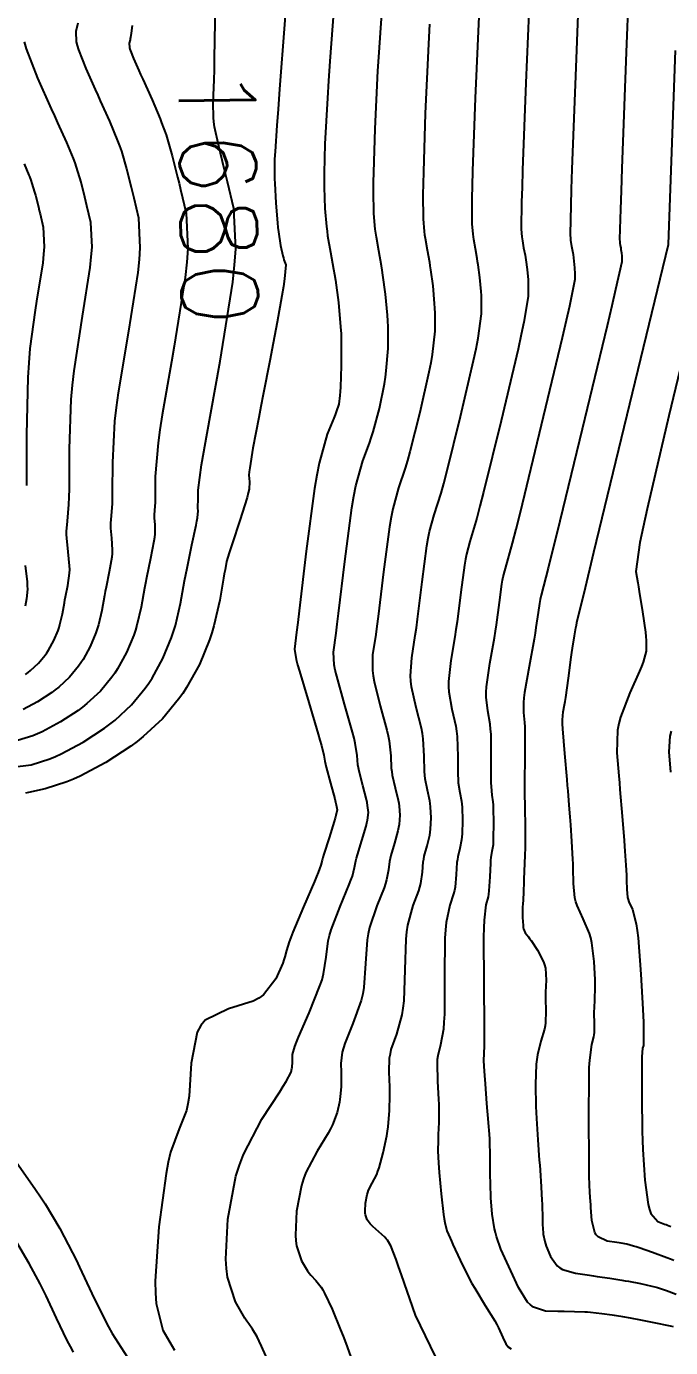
# Model space of a CAD drawing. Header units: metres. Extents: x 837117 to 838477, y 1189012 to 1191015.
# Drawn here: x 837628.1 to 837660.1, y 1189825.2 to 1189890.8 of the extents above; entities that cross this region are included whole.
import ezdxf

# ---------------------------------------------------------------- set-up
doc = ezdxf.new("R2010")
doc.units = ezdxf.units.M
doc.header["$LTSCALE"] = 0.3
doc.layers.add('COTAS 10', color=1, linetype='Continuous')
doc.layers.add('COTAS INT', color=252, linetype='Continuous')
doc.styles.get("Standard").update_dxf_attribs({"font": 'simplex.shx'})

msp = doc.modelspace()

# ---------------------------------------------------------------- linework, layer by layer
at = {"layer": 'COTAS 10'}
for points, elevation in [([(837627.395, 1189854.038), (837628.34, 1189854.16), (837629.263, 1189854.452), (837629.538, 1189854.566), (837629.821, 1189854.694), (837630.913, 1189855.276), (837631.979, 1189855.972), (837632.246, 1189856.171), (837632.501, 1189856.374), (837633.318, 1189857.131), (837634.007, 1189857.956), (837634.181, 1189858.203), (837634.347, 1189858.456), (837634.884, 1189859.436), (837635.315, 1189860.481), (837635.413, 1189860.775), (837635.503, 1189861.072), (837635.751, 1189862.164), (837635.954, 1189863.284), (837636.015, 1189863.599), (837636.079, 1189863.916), (837636.325, 1189865.076), (837636.53, 1189866.049), (837636.567, 1189866.248), (837636.595, 1189866.415), (837636.628, 1189866.763), (837636.613, 1189866.9), (837636.611, 1189866.966), (837636.621, 1189867.068), (837636.634, 1189867.233), (837636.637, 1189867.306), (837636.638, 1189867.389), (837636.639, 1189867.787), (837636.804, 1189869.057), (837636.909, 1189869.691), (837637.041, 1189870.447), (837637.73, 1189874.195), (837638.355, 1189878.124), (837638.447, 1189878.993), (837638.502, 1189879.768), (837638.407, 1189881.779), (837638.092, 1189883.102), (837638.01, 1189883.444), (837637.929, 1189883.775), (837637.655, 1189884.882), (837637.454, 1189885.843), (837637.42, 1189886.082), (837637.395, 1189886.309), (837637.383, 1189887.033), (837637.429, 1189888.179), (837637.442, 1189888.672), (837637.454, 1189889.243), (837637.496, 1189891.939)], 1680), ([(837648.432, 1189824.769), (837647.443, 1189826.824), (837646.736, 1189828.83), (837646.591, 1189829.236), (837646.468, 1189829.576), (837646.207, 1189830.267), (837646.045, 1189830.536), (837645.984, 1189830.611), (837645.916, 1189830.686), (837645.613, 1189830.959), (837645.311, 1189831.219), (837645.244, 1189831.285), (837645.184, 1189831.349), (837645.027, 1189831.561), (837644.948, 1189831.806), (837644.937, 1189831.892), (837644.931, 1189831.985), (837644.948, 1189832.383), (837645.03, 1189832.807), (837645.064, 1189832.917), (837645.104, 1189833.022), (837645.289, 1189833.375), (837645.506, 1189833.807), (837645.565, 1189833.963), (837645.624, 1189834.134), (837645.834, 1189834.883), (837646.009, 1189835.722), (837646.045, 1189835.95), (837646.077, 1189836.176), (837646.148, 1189836.978), (837646.168, 1189837.75), (837646.167, 1189837.958), (837646.163, 1189838.163), (837646.126, 1189838.883), (837646.151, 1189839.601), (837646.186, 1189839.805), (837646.233, 1189840.011), (837646.504, 1189840.775), (837646.78, 1189841.738), (837646.83, 1189842.07), (837646.87, 1189842.43), (837646.918, 1189843.964), (837646.965, 1189845.5), (837647.003, 1189845.861), (837647.052, 1189846.194), (837647.322, 1189847.165), (837647.599, 1189847.899), (837647.654, 1189848.083), (837647.698, 1189848.258), (837647.777, 1189848.821), (837647.822, 1189849.33), (837647.844, 1189849.472), (837647.872, 1189849.614), (837648.008, 1189850.127), (837648.14, 1189850.653), (837648.165, 1189850.802), (837648.185, 1189850.954), (837648.215, 1189851.515), (837648.186, 1189852.075), (837648.168, 1189852.225), (837648.146, 1189852.373), (837648.032, 1189852.889), (837647.922, 1189853.454), (837647.902, 1189853.632), (837647.887, 1189853.82), (837647.87, 1189854.578), (837647.817, 1189855.448), (837647.778, 1189855.706), (837647.729, 1189855.973), (837647.466, 1189856.999), (837647.231, 1189858.032), (837647.2, 1189858.303), (837647.184, 1189858.568), (837647.249, 1189859.469), (837647.426, 1189860.57), (837647.481, 1189860.96), (837647.538, 1189861.387), (837647.764, 1189863.237), (837648.003, 1189865.022), (837648.068, 1189865.407), (837648.133, 1189865.746), (837648.364, 1189866.578), (837648.703, 1189867.644), (837648.837, 1189868.13), (837648.987, 1189868.7), (837649.673, 1189871.446), (837650.318, 1189874.23), (837650.443, 1189874.823), (837650.544, 1189875.339), (837650.717, 1189876.56), (837650.717, 1189877.272), (837650.71, 1189877.466), (837650.699, 1189877.66), (837650.635, 1189878.35), (837650.549, 1189878.986), (837650.525, 1189879.145), (837650.501, 1189879.297), (837650.411, 1189879.785), (837650.331, 1189880.243), (837650.313, 1189880.375), (837650.296, 1189880.511), (837650.251, 1189881.021), (837650.256, 1189882.299), (837650.271, 1189882.919), (837650.292, 1189883.654), (837650.42, 1189887.267), (837650.597, 1189891.326)], 1690), ([(837661.14, 1189876.083), (837660.03, 1189871.482), (837658.945, 1189866.866), (837658.745, 1189865.95), (837658.589, 1189865.191), (837658.385, 1189863.757), (837658.486, 1189863.2), (837658.521, 1189862.994), (837658.559, 1189862.766), (837658.724, 1189861.754), (837658.864, 1189860.749), (837658.887, 1189860.525), (837658.903, 1189860.324), (837658.902, 1189859.796), (837658.747, 1189859.252), (837658.666, 1189859.042), (837658.569, 1189858.806), (837658.08, 1189857.737), (837657.619, 1189856.527), (837657.539, 1189856.202), (837657.48, 1189855.881), (837657.442, 1189854.757), (837657.542, 1189853.605), (837657.57, 1189853.267), (837657.599, 1189852.92), (837657.706, 1189851.597), (837657.8, 1189850.387), (837657.821, 1189850.112), (837657.84, 1189849.862), (837657.89, 1189849.173), (837657.919, 1189848.673), (837657.924, 1189848.542), (837657.929, 1189848.413), (837657.936, 1189847.976), (837657.978, 1189847.568), (837658.005, 1189847.457), (837658.038, 1189847.349), (837658.213, 1189846.966), (837658.41, 1189846.248), (837658.458, 1189845.927), (837658.503, 1189845.553), (837658.64, 1189843.763), (837658.732, 1189842.017), (837658.749, 1189841.67), (837658.761, 1189841.383), (837658.775, 1189840.843), (837658.767, 1189840.689), (837658.766, 1189840.645), (837658.766, 1189840.602), (837658.77, 1189840.443), (837658.769, 1189840.291), (837658.764, 1189840.251), (837658.759, 1189840.214), (837658.724, 1189840.087), (837658.69, 1189839.645), (837658.684, 1189839.408), (837658.68, 1189839.121), (837658.678, 1189837.669), (837658.706, 1189835.953), (837658.721, 1189835.499), (837658.739, 1189835.054), (837658.828, 1189833.525), (837658.993, 1189832.315), (837659.059, 1189832.072), (837659.134, 1189831.869), (837659.475, 1189831.467), (837659.817, 1189831.343), (837659.891, 1189831.315), (837659.956, 1189831.29), (837660.119, 1189831.223)], 1700), ([(837630.445, 1189824.984), (837630.282, 1189825.269), (837630.124, 1189825.561), (837629.589, 1189826.664), (837629.073, 1189827.777), (837628.927, 1189828.075), (837628.78, 1189828.369), (837628.238, 1189829.391), (837627.623, 1189830.424)], 1680)]:
    msp.add_lwpolyline(points, dxfattribs=dict(at, elevation=elevation))
at = {"layer": 'COTAS INT'}
for points, elevation in [([(837641.425, 1189897.367), (837640.677, 1189887.704), (837640.603, 1189886.726), (837640.543, 1189885.903), (837640.458, 1189884.608), (837640.433, 1189884.229), (837640.426, 1189883.494), (837640.431, 1189883.262), (837640.438, 1189883.019), (837640.488, 1189882.069), (837640.489, 1189882.043), (837640.569, 1189881.079), (837640.595, 1189880.845), (837640.622, 1189880.624), (837640.733, 1189879.944), (837640.845, 1189879.439), (837640.873, 1189879.328), (837640.899, 1189879.231), (837640.983, 1189878.985), (837640.933, 1189878.29), (837640.876, 1189877.909), (837640.799, 1189877.446), (837640.558, 1189876.142), (837640.363, 1189875.094), (837640.195, 1189874.224), (837639.869, 1189872.539), (837639.755, 1189871.949), (837639.651, 1189871.409), (837639.359, 1189869.884), (837639.194, 1189868.901), (837639.171, 1189868.704), (837639.157, 1189868.539), (837639.186, 1189868.214), (837639.168, 1189867.85), (837639.124, 1189867.661), (837639.064, 1189867.433), (837638.704, 1189866.289), (837638.318, 1189865.127), (837638.24, 1189864.888), (837638.175, 1189864.685), (837638.047, 1189864.249), (837637.968, 1189863.833), (837637.934, 1189863.642), (837637.894, 1189863.418), (837637.706, 1189862.336), (837637.416, 1189861.057), (837637.311, 1189860.71), (837637.196, 1189860.365), (837636.692, 1189859.141), (837636.062, 1189857.994), (837635.868, 1189857.697), (837635.664, 1189857.408), (837634.858, 1189856.441), (837633.901, 1189855.555), (837633.602, 1189855.318), (837633.29, 1189855.084), (837632.041, 1189854.27), (837630.762, 1189853.588), (837630.431, 1189853.438), (837630.109, 1189853.304), (837629.027, 1189852.963), (837628.207, 1189852.776), (837628.05, 1189852.741)], 1682), ([(837658.138, 1189895.394), (837657.91, 1189889.545), (837657.692, 1189883.773), (837657.651, 1189882.661), (837657.618, 1189881.759), (837657.572, 1189880.254), (837657.583, 1189880.127), (837657.587, 1189880.093), (837657.592, 1189880.06), (837657.612, 1189879.947), (837657.634, 1189879.825), (837657.64, 1189879.787), (837657.646, 1189879.747), (837657.668, 1189879.589), (837657.684, 1189879.417), (837657.686, 1189879.369), (837657.688, 1189879.32), (837657.688, 1189879.143), (837657.383, 1189877.76), (837657.193, 1189876.951), (837656.957, 1189875.958), (837655.721, 1189870.831), (837654.475, 1189865.714), (837654.232, 1189864.725), (837654.034, 1189863.923), (837653.686, 1189862.575), (837653.626, 1189862.36), (837653.61, 1189862.272), (837653.593, 1189862.172), (837653.531, 1189861.711), (837653.424, 1189860.973), (837653.378, 1189860.699), (837653.326, 1189860.395), (837653.08, 1189859.043), (837652.861, 1189857.749), (837652.825, 1189857.481), (837652.801, 1189857.252), (837652.804, 1189856.752), (837652.859, 1189856.263), (837652.868, 1189856.04), (837652.873, 1189855.78), (837652.868, 1189854.527), (837652.851, 1189853.309), (837652.849, 1189853.072), (837652.848, 1189852.878), (837652.857, 1189852.537), (837652.871, 1189852.284), (837652.874, 1189852.145), (837652.877, 1189851.976), (837652.885, 1189851.119), (837652.887, 1189850.267), (837652.886, 1189850.101), (837652.885, 1189849.966), (837652.877, 1189849.73), (837652.862, 1189849.516), (837652.856, 1189849.394), (837652.851, 1189849.245), (837652.826, 1189848.48), (837652.8, 1189847.714), (837652.794, 1189847.565), (837652.788, 1189847.443), (837652.769, 1189847.227), (837652.756, 1189847.103), (837652.755, 1189847.038), (837652.754, 1189846.96), (837652.756, 1189846.57), (837652.781, 1189846.165), (837652.794, 1189846.078), (837652.81, 1189846.002), (837652.891, 1189845.815), (837653.046, 1189845.611), (837653.108, 1189845.524), (837653.178, 1189845.423), (837653.503, 1189844.947), (837653.8, 1189844.375), (837653.853, 1189844.215), (837653.893, 1189844.053), (837653.931, 1189843.458), (837653.901, 1189842.859), (837653.898, 1189842.693), (837653.898, 1189842.528), (837653.915, 1189841.935), (837653.897, 1189841.345), (837653.874, 1189841.182), (837653.844, 1189841.019), (837653.672, 1189840.434), (837653.495, 1189839.748), (837653.461, 1189839.523), (837653.435, 1189839.282), (837653.395, 1189838.283), (837653.416, 1189837.191), (837653.428, 1189836.891), (837653.441, 1189836.592), (837653.511, 1189835.522), (837653.589, 1189834.519), (837653.608, 1189834.263), (837653.626, 1189834.016), (837653.682, 1189833.201), (837653.721, 1189832.519), (837653.728, 1189832.355), (837653.734, 1189832.202), (837653.744, 1189831.741), (837653.751, 1189831.367), (837653.755, 1189831.268), (837653.76, 1189831.172), (837653.786, 1189830.844), (837653.859, 1189830.483), (837653.894, 1189830.367), (837653.935, 1189830.243), (837654.138, 1189829.737), (837654.478, 1189829.272), (837654.605, 1189829.174), (837654.748, 1189829.09), (837655.384, 1189828.899), (837656.09, 1189828.8), (837656.277, 1189828.773), (837656.459, 1189828.747), (837657.086, 1189828.655), (837657.688, 1189828.56), (837657.855, 1189828.532), (837658.021, 1189828.502), (837658.623, 1189828.388), (837659.186, 1189828.262), (837659.328, 1189828.226), (837659.464, 1189828.189), (837659.907, 1189828.049), (837660.392, 1189827.859)], 1696), ([(837640.366, 1189823.981), (837639.788, 1189825.274), (837639.668, 1189825.529), (837639.565, 1189825.738), (837639.341, 1189826.119), (837639.144, 1189826.381), (837639.059, 1189826.516), (837638.961, 1189826.677), (837638.496, 1189827.484), (837638.1, 1189828.712), (837638.045, 1189829.139), (837638.014, 1189829.604), (837638.101, 1189831.595), (837638.509, 1189833.716), (837638.681, 1189834.263), (837638.879, 1189834.792), (837639.805, 1189836.556), (837640.693, 1189837.918), (837640.866, 1189838.194), (837641.008, 1189838.426), (837641.258, 1189838.896), (837641.296, 1189839.077), (837641.304, 1189839.127), (837641.311, 1189839.175), (837641.326, 1189839.348), (837641.33, 1189839.515), (837641.33, 1189839.56), (837641.329, 1189839.604), (837641.321, 1189839.759), (837641.442, 1189840.171), (837641.522, 1189840.377), (837641.623, 1189840.623), (837642.155, 1189841.843), (837642.688, 1189843.168), (837642.789, 1189843.479), (837642.869, 1189843.767), (837642.992, 1189844.606), (837643.093, 1189845.408), (837643.16, 1189845.672), (837643.244, 1189845.954), (837643.691, 1189847.124), (837644.141, 1189848.203), (837644.227, 1189848.428), (837644.297, 1189848.62), (837644.411, 1189849.048), (837644.469, 1189849.387), (837644.503, 1189849.524), (837644.545, 1189849.678), (837644.762, 1189850.391), (837644.977, 1189851.111), (837645.018, 1189851.27), (837645.051, 1189851.412), (837645.103, 1189851.779), (837645.058, 1189852.14), (837645.03, 1189852.278), (837644.996, 1189852.432), (837644.816, 1189853.124), (837644.637, 1189853.838), (837644.604, 1189854.006), (837644.577, 1189854.161), (837644.539, 1189854.612), (837644.445, 1189855.227), (837644.385, 1189855.484), (837644.308, 1189855.78), (837643.907, 1189857.163), (837643.518, 1189858.552), (837643.451, 1189858.852), (837643.4, 1189859.114), (837643.362, 1189859.754), (837643.493, 1189860.686), (837643.549, 1189861.133), (837643.614, 1189861.662), (837643.919, 1189864.254), (837644.277, 1189866.921), (837644.374, 1189867.497), (837644.471, 1189868.004), (837644.816, 1189869.247), (837645.149, 1189870.125), (837645.239, 1189870.401), (837645.328, 1189870.69), (837645.64, 1189871.856), (837645.892, 1189873.079), (837645.942, 1189873.405), (837645.985, 1189873.725), (837646.069, 1189874.838), (837646.07, 1189875.906), (837646.059, 1189876.198), (837646.043, 1189876.488), (837645.947, 1189877.524), (837645.818, 1189878.478), (837645.781, 1189878.717), (837645.745, 1189878.945), (837645.61, 1189879.678), (837645.491, 1189880.364), (837645.463, 1189880.563), (837645.439, 1189880.766), (837645.37, 1189881.532), (837645.347, 1189882.659), (837645.351, 1189883.091), (837645.359, 1189883.574), (837645.426, 1189885.748), (837645.57, 1189888.615), (837645.626, 1189889.534), (837645.69, 1189890.508), (837645.982, 1189894.478)], 1686), ([(837660.256, 1189826.244), (837660.101, 1189826.276), (837659.302, 1189826.437), (837658.461, 1189826.603), (837658.28, 1189826.638), (837658.121, 1189826.668), (837657.733, 1189826.736), (837657.427, 1189826.78), (837657.319, 1189826.795), (837657.202, 1189826.812), (837656.696, 1189826.883), (837656.141, 1189826.948), (837655.992, 1189826.961), (837655.846, 1189826.971), (837655.338, 1189826.99), (837654.817, 1189826.996), (837654.662, 1189826.999), (837654.504, 1189827.003), (837653.895, 1189827.019), (837653.301, 1189827.211), (837653.152, 1189827.324), (837653.01, 1189827.464), (837652.551, 1189828.19), (837652.166, 1189829.028), (837652.07, 1189829.24), (837651.978, 1189829.443), (837651.684, 1189830.1), (837651.456, 1189830.732), (837651.406, 1189830.919), (837651.361, 1189831.11), (837651.247, 1189831.842), (837651.184, 1189832.642), (837651.172, 1189832.877), (837651.162, 1189833.117), (837651.146, 1189834.03), (837651.142, 1189834.845), (837651.14, 1189835.022), (837651.137, 1189835.179), (837651.123, 1189835.574), (837651.092, 1189836.003), (837651.078, 1189836.181), (837651.063, 1189836.386), (837650.987, 1189837.339), (837650.91, 1189838.306), (837650.893, 1189838.518), (837650.878, 1189838.707), (837650.84, 1189839.19), (837650.826, 1189839.469), (837650.827, 1189839.529), (837650.829, 1189839.581), (837650.852, 1189839.707), (837650.872, 1189840.309), (837650.872, 1189840.66), (837650.87, 1189841.092), (837650.845, 1189843.322), (837650.837, 1189845.593), (837650.846, 1189846.051), (837650.86, 1189846.435), (837650.953, 1189847.206), (837651.058, 1189847.595), (837651.08, 1189847.737), (837651.099, 1189847.895), (837651.143, 1189848.594), (837651.174, 1189849.274), (837651.186, 1189849.42), (837651.198, 1189849.549), (837651.254, 1189849.863), (837651.304, 1189850.195), (837651.313, 1189850.335), (837651.32, 1189850.496), (837651.328, 1189851.251), (837651.313, 1189852.009), (837651.305, 1189852.171), (837651.296, 1189852.313), (837651.249, 1189852.654), (837651.206, 1189853.07), (837651.2, 1189853.259), (837651.196, 1189853.48), (837651.202, 1189854.544), (837651.188, 1189855.669), (837651.171, 1189855.929), (837651.149, 1189856.166), (837651.025, 1189856.834), (837650.944, 1189857.512), (837650.95, 1189857.755), (837650.968, 1189858.022), (837651.136, 1189859.185), (837651.359, 1189860.453), (837651.413, 1189860.786), (837651.462, 1189861.111), (837651.609, 1189862.22), (837651.73, 1189863.122), (837651.763, 1189863.317), (837651.795, 1189863.488), (837651.912, 1189863.909), (837652.257, 1189865.164), (837652.434, 1189865.86), (837652.646, 1189866.709), (837653.705, 1189871.036), (837654.744, 1189875.382), (837654.943, 1189876.242), (837655.104, 1189876.953), (837655.364, 1189878.282), (837655.364, 1189878.638), (837655.361, 1189878.735), (837655.355, 1189878.831), (837655.323, 1189879.176), (837655.28, 1189879.494), (837655.268, 1189879.573), (837655.256, 1189879.649), (837655.211, 1189879.893), (837655.172, 1189880.121), (837655.163, 1189880.187), (837655.154, 1189880.255), (837655.131, 1189880.51), (837655.164, 1189881.939), (837655.191, 1189882.747), (837655.225, 1189883.733), (837655.413, 1189888.786), (837655.624, 1189894.038)], 1694), ([(837643.517, 1189893.506), (837643.184, 1189889.106), (837643.115, 1189888.13), (837643.056, 1189887.259), (837642.929, 1189884.989), (837642.893, 1189883.534), (837642.891, 1189883.177), (837642.893, 1189882.839), (837642.93, 1189881.787), (837643.01, 1189880.894), (837643.039, 1189880.657), (837643.07, 1189880.425), (837643.21, 1189879.624), (837643.367, 1189878.77), (837643.41, 1189878.503), (837643.452, 1189878.225), (837643.603, 1189877.111), (837643.715, 1189875.903), (837643.733, 1189875.564), (837643.746, 1189875.223), (837643.746, 1189873.977), (837643.705, 1189872.918), (837643.692, 1189872.695), (837643.678, 1189872.503), (837643.624, 1189872.061), (837643.499, 1189871.686), (837643.441, 1189871.536), (837643.372, 1189871.365), (837643.042, 1189870.582), (837642.64, 1189869.133), (837642.527, 1189868.543), (837642.413, 1189867.871), (837641.997, 1189864.762), (837641.652, 1189861.8), (837641.583, 1189861.22), (837641.527, 1189860.745), (837641.419, 1189859.896), (837641.508, 1189859.387), (837641.576, 1189859.126), (837641.662, 1189858.813), (837642.127, 1189857.245), (837642.598, 1189855.683), (837642.688, 1189855.373), (837642.76, 1189855.116), (837642.873, 1189854.629), (837642.923, 1189854.331), (837642.955, 1189854.193), (837642.995, 1189854.03), (837643.208, 1189853.241), (837643.421, 1189852.461), (837643.461, 1189852.304), (837643.494, 1189852.173), (837643.546, 1189851.911), (837643.484, 1189851.641), (837643.445, 1189851.504), (837643.396, 1189851.34), (837643.139, 1189850.523), (837642.882, 1189849.711), (837642.832, 1189849.55), (837642.793, 1189849.416), (837642.728, 1189849.162), (837642.596, 1189848.801), (837642.514, 1189848.6), (837642.411, 1189848.355), (837641.875, 1189847.103), (837641.34, 1189845.834), (837641.238, 1189845.577), (837641.157, 1189845.362), (837641.028, 1189844.927), (837640.949, 1189844.612), (837640.897, 1189844.472), (837640.834, 1189844.309), (837640.499, 1189843.53), (837639.883, 1189842.735), (837639.643, 1189842.562), (837639.372, 1189842.409), (837638.14, 1189842.031), (837636.986, 1189841.467), (837636.764, 1189841.198), (837636.584, 1189840.881), (837636.287, 1189839.327), (837636.182, 1189837.688), (837636.124, 1189837.316), (837636.052, 1189836.981), (837635.685, 1189836.067), (837635.256, 1189834.907), (837635.145, 1189834.416), (837635.037, 1189833.851), (837634.677, 1189831.2), (837634.502, 1189828.509), (837634.511, 1189827.919), (837634.546, 1189827.396), (837634.88, 1189826.07), (837635.339, 1189825.272), (837635.452, 1189825.083)], 1684), ([(837653.11, 1189892.682), (837652.916, 1189888.027), (837652.759, 1189883.694), (837652.731, 1189882.833), (837652.71, 1189882.119), (837652.691, 1189880.765), (837652.725, 1189880.383), (837652.738, 1189880.281), (837652.751, 1189880.182), (837652.811, 1189879.839), (837652.878, 1189879.473), (837652.897, 1189879.359), (837652.915, 1189879.24), (837652.979, 1189878.763), (837653.027, 1189878.246), (837653.035, 1189878.101), (837653.041, 1189877.955), (837653.041, 1189877.421), (837652.824, 1189876.146), (837652.693, 1189875.533), (837652.531, 1189874.806), (837651.689, 1189871.241), (837650.816, 1189867.704), (837650.635, 1189866.995), (837650.48, 1189866.404), (837650.138, 1189865.244), (837649.964, 1189864.617), (837649.915, 1189864.362), (837649.866, 1189864.072), (837649.686, 1189862.728), (837649.5, 1189861.249), (837649.447, 1189860.873), (837649.393, 1189860.511), (837649.193, 1189859.327), (837649.076, 1189858.295), (837649.075, 1189858.029), (837649.088, 1189857.772), (837649.245, 1189856.917), (837649.439, 1189856.069), (837649.475, 1189855.818), (837649.502, 1189855.559), (837649.536, 1189854.561), (837649.541, 1189853.65), (837649.551, 1189853.446), (837649.564, 1189853.262), (837649.64, 1189852.772), (837649.721, 1189852.343), (837649.737, 1189852.198), (837649.749, 1189852.042), (837649.772, 1189851.383), (837649.753, 1189850.725), (837649.739, 1189850.569), (837649.722, 1189850.424), (837649.631, 1189849.995), (837649.535, 1189849.581), (837649.515, 1189849.446), (837649.498, 1189849.302), (837649.46, 1189848.707), (837649.399, 1189848.077), (837649.367, 1189847.91), (837649.329, 1189847.747), (837649.138, 1189847.186), (837648.956, 1189846.315), (837648.925, 1189845.956), (837648.901, 1189845.546), (837648.881, 1189843.643), (837648.87, 1189841.761), (837648.851, 1189841.365), (837648.826, 1189841.023), (837648.678, 1189840.241), (837648.538, 1189839.706), (837648.518, 1189839.519), (837648.506, 1189839.316), (837648.529, 1189838.445), (837648.584, 1189837.534), (837648.592, 1189837.306), (837648.597, 1189837.088), (837648.587, 1189836.389), (837648.563, 1189835.79), (837648.559, 1189835.635), (837648.555, 1189835.486), (837648.549, 1189834.987), (837648.574, 1189834.374), (837648.589, 1189834.152), (837648.609, 1189833.908), (837648.708, 1189832.84), (837648.827, 1189831.819), (837648.858, 1189831.605), (837648.888, 1189831.421), (837648.992, 1189831.003), (837649.154, 1189830.644), (837649.222, 1189830.496), (837649.299, 1189830.328), (837649.659, 1189829.548), (837650.108, 1189828.645), (837650.241, 1189828.399), (837650.378, 1189828.156), (837650.903, 1189827.294), (837651.373, 1189826.536), (837651.474, 1189826.358), (837651.563, 1189826.193), (837651.781, 1189825.714), (837651.927, 1189825.39), (837651.971, 1189825.322), (837652.016, 1189825.265), (837652.193, 1189825.139)], 1692), ([(837633.358, 1189890.875), (837633.31, 1189890.492), (837633.272, 1189890.276), (837633.262, 1189890.221), (837633.251, 1189890.168), (837633.212, 1189889.997), (837633.22, 1189889.784), (837633.238, 1189889.705), (837633.263, 1189889.618), (837633.415, 1189889.231), (837633.677, 1189888.647), (837633.773, 1189888.435), (837633.878, 1189888.202), (837634.343, 1189887.181), (837634.739, 1189886.24), (837634.819, 1189886.048), (837634.932, 1189885.744), (837635.037, 1189885.444), (837635.346, 1189884.399), (837635.608, 1189883.343), (837635.683, 1189883.037), (837635.758, 1189882.725), (837636.038, 1189881.55), (837636.121, 1189879.798), (837636.073, 1189879.123), (837635.993, 1189878.365), (837635.448, 1189874.942), (837635.312, 1189874.167), (837634.848, 1189871.541), (837634.735, 1189870.797), (837634.644, 1189870.139), (837634.504, 1189868.477), (837634.503, 1189867.549), (837634.499, 1189867.353), (837634.494, 1189867.184), (837634.462, 1189866.798), (837634.44, 1189866.56), (837634.44, 1189866.485), (837634.444, 1189866.406), (837634.478, 1189866.088), (837634.479, 1189865.621), (837634.461, 1189865.448), (837634.434, 1189865.256), (837634.271, 1189864.406), (837634.067, 1189863.444), (837634.015, 1189863.182), (837633.964, 1189862.921), (837633.795, 1189861.992), (837633.589, 1189861.087), (837633.515, 1189860.841), (837633.434, 1189860.597), (837633.077, 1189859.731), (837632.631, 1189858.919), (837632.494, 1189858.709), (837632.35, 1189858.505), (837631.779, 1189857.82), (837631.101, 1189857.193), (837630.89, 1189857.025), (837630.669, 1189856.859), (837629.785, 1189856.283), (837628.88, 1189855.8), (837628.645, 1189855.694), (837628.418, 1189855.6), (837627.652, 1189855.358)], 1678), ([(837630.651, 1189890.991), (837630.558, 1189890.58), (837630.576, 1189890.069), (837630.62, 1189889.88), (837630.681, 1189889.67), (837631.043, 1189888.742), (837631.512, 1189887.693), (837631.641, 1189887.408), (837631.769, 1189887.125), (837632.224, 1189886.121), (837632.63, 1189885.154), (837632.726, 1189884.895), (837632.816, 1189884.64), (837633.08, 1189883.749), (837633.303, 1189882.849), (837633.366, 1189882.588), (837633.431, 1189882.322), (837633.669, 1189881.321), (837633.74, 1189879.828), (837633.698, 1189879.253), (837633.631, 1189878.607), (837633.166, 1189875.689), (837632.656, 1189872.635), (837632.56, 1189871.903), (837632.483, 1189871.221), (837632.369, 1189869.166), (837632.367, 1189867.708), (837632.361, 1189867.401), (837632.353, 1189867.136), (837632.304, 1189866.528), (837632.269, 1189866.154), (837632.269, 1189866.036), (837632.274, 1189865.912), (837632.329, 1189865.412), (837632.363, 1189864.826), (837632.354, 1189864.648), (837632.338, 1189864.463), (837632.217, 1189863.736), (837632.055, 1189862.973), (837632.014, 1189862.764), (837631.973, 1189862.557), (837631.84, 1189861.821), (837631.676, 1189861.102), (837631.617, 1189860.907), (837631.553, 1189860.713), (837631.269, 1189860.026), (837630.916, 1189859.382), (837630.807, 1189859.215), (837630.692, 1189859.053), (837630.239, 1189858.509), (837629.702, 1189858.012), (837629.534, 1189857.878), (837629.359, 1189857.747), (837628.657, 1189857.29), (837627.939, 1189856.907)], 1676), ([(837648.138, 1189890.938), (837648.083, 1189889.971), (837647.923, 1189886.508), (837647.826, 1189883.614), (837647.811, 1189883.005), (837647.801, 1189882.479), (837647.81, 1189881.276), (837647.868, 1189880.638), (837647.888, 1189880.469), (837647.911, 1189880.304), (837648.011, 1189879.732), (837648.123, 1189879.121), (837648.153, 1189878.931), (837648.183, 1189878.732), (837648.291, 1189877.937), (837648.371, 1189877.074), (837648.384, 1189876.832), (837648.393, 1189876.589), (837648.393, 1189875.699), (837648.264, 1189874.532), (837648.192, 1189874.114), (837648.105, 1189873.654), (837647.656, 1189871.651), (837647.158, 1189869.695), (837647.038, 1189869.266), (837646.926, 1189868.884), (837646.59, 1189867.913), (837646.302, 1189866.875), (837646.221, 1189866.452), (837646.14, 1189865.971), (837645.842, 1189863.745), (837645.576, 1189861.524), (837645.515, 1189861.046), (837645.46, 1189860.628), (837645.306, 1189859.612), (837645.292, 1189858.841), (837645.326, 1189858.578), (837645.375, 1189858.292), (837645.686, 1189857.081), (837646.019, 1189855.876), (837646.081, 1189855.595), (837646.131, 1189855.337), (837646.204, 1189854.595), (837646.232, 1189853.991), (837646.253, 1189853.819), (837646.28, 1189853.646), (837646.424, 1189853.007), (837646.571, 1189852.402), (837646.599, 1189852.251), (837646.622, 1189852.107), (837646.659, 1189851.647), (837646.618, 1189851.183), (837646.592, 1189851.036), (837646.559, 1189850.882), (837646.385, 1189850.259), (837646.208, 1189849.646), (837646.174, 1189849.498), (837646.145, 1189849.359), (837646.094, 1189848.935), (837645.997, 1189848.439), (837645.94, 1189848.255), (837645.87, 1189848.051), (837645.506, 1189847.144), (837645.148, 1189846.074), (837645.082, 1189845.767), (837645.029, 1189845.454), (837644.955, 1189844.285), (837644.87, 1189843.098), (837644.81, 1189842.775), (837644.734, 1189842.453), (837644.329, 1189841.309), (837643.928, 1189840.317), (837643.854, 1189840.091), (837643.797, 1189839.886), (837643.724, 1189839.321), (837643.746, 1189838.883), (837643.748, 1189838.759), (837643.749, 1189838.632), (837643.737, 1189838.163), (837643.694, 1189837.676), (837643.675, 1189837.538), (837643.652, 1189837.4), (837643.546, 1189836.89), (837643.316, 1189836.28), (837643.216, 1189836.078), (837643.099, 1189835.863), (837642.547, 1189834.966), (837641.991, 1189833.907), (837641.873, 1189833.59), (837641.769, 1189833.262), (837641.524, 1189831.989), (837641.472, 1189830.794), (837641.491, 1189830.516), (837641.524, 1189830.259), (837641.762, 1189829.523), (837642.073, 1189829.013), (837642.152, 1189828.9), (837642.228, 1189828.8), (837642.477, 1189828.539), (837642.741, 1189828.212), (837642.826, 1189828.07), (837642.916, 1189827.905), (837643.287, 1189827.124), (837643.712, 1189826.093), (837643.837, 1189825.772), (837643.965, 1189825.434), (837644.454, 1189824.084)], 1688), ([(837628.048, 1189858.635), (837628.178, 1189858.732), (837628.302, 1189858.83), (837628.7, 1189859.199), (837629.035, 1189859.601), (837629.12, 1189859.721), (837629.2, 1189859.844), (837629.462, 1189860.321), (837629.672, 1189860.829), (837629.719, 1189860.973), (837629.763, 1189861.117), (837629.884, 1189861.649), (837629.983, 1189862.194), (837630.013, 1189862.347), (837630.043, 1189862.501), (837630.163, 1189863.066), (837630.243, 1189863.67), (837630.248, 1189863.849), (837630.246, 1189864.032), (837630.179, 1189864.737), (837630.105, 1189865.418), (837630.098, 1189865.587), (837630.097, 1189865.748), (837630.145, 1189866.258), (837630.212, 1189867.087), (837630.223, 1189867.448), (837630.231, 1189867.867), (837630.234, 1189869.856), (837630.323, 1189872.303), (837630.386, 1189873.01), (837630.464, 1189873.73), (837630.884, 1189876.436), (837631.268, 1189878.848), (837631.324, 1189879.382), (837631.359, 1189879.858), (837631.3, 1189881.092), (837631.103, 1189881.92), (837631.05, 1189882.14), (837630.997, 1189882.355), (837630.813, 1189883.099), (837630.594, 1189883.836), (837630.521, 1189884.047), (837630.441, 1189884.261), (837630.106, 1189885.06), (837629.659, 1189886.048), (837629.509, 1189886.381), (837629.348, 1189886.74), (837628.672, 1189888.253), (837628.098, 1189889.723), (837628.001, 1189890.055)], 1674), ([(837660.27, 1189829.528), (837660.103, 1189829.595), (837659.927, 1189829.664), (837659.212, 1189829.929), (837658.545, 1189830.16), (837658.399, 1189830.208), (837658.27, 1189830.249), (837657.944, 1189830.338), (837657.661, 1189830.389), (837657.559, 1189830.406), (837657.448, 1189830.424), (837656.961, 1189830.498), (837656.507, 1189830.703), (837656.416, 1189830.804), (837656.341, 1189830.923), (837656.196, 1189831.513), (837656.153, 1189832.162), (837656.142, 1189832.319), (837656.132, 1189832.465), (837656.098, 1189832.914), (837656.071, 1189833.714), (837656.065, 1189834.082), (837656.059, 1189834.515), (837656.043, 1189836.608), (837656.06, 1189838.695), (837656.074, 1189839.123), (837656.093, 1189839.487), (837656.198, 1189840.261), (837656.3, 1189840.637), (837656.318, 1189840.75), (837656.33, 1189840.866), (837656.335, 1189841.32), (837656.322, 1189841.794), (837656.322, 1189841.923), (837656.324, 1189842.052), (837656.348, 1189842.511), (837656.366, 1189843.074), (837656.365, 1189843.268), (837656.361, 1189843.479), (837656.323, 1189844.379), (837656.205, 1189845.317), (837656.149, 1189845.552), (837656.085, 1189845.777), (837655.77, 1189846.497), (837655.466, 1189847.162), (837655.408, 1189847.352), (837655.362, 1189847.544), (837655.288, 1189848.255), (837655.276, 1189849.016), (837655.268, 1189849.239), (837655.259, 1189849.468), (837655.209, 1189850.339), (837655.151, 1189851.168), (837655.136, 1189851.371), (837655.122, 1189851.562), (837655.077, 1189852.155), (837655.018, 1189852.863), (837654.996, 1189853.126), (837654.97, 1189853.419), (837654.855, 1189854.719), (837654.761, 1189855.945), (837654.749, 1189856.19), (837654.742, 1189856.395), (837654.767, 1189856.793), (837654.847, 1189857.129), (837654.875, 1189857.294), (837654.905, 1189857.49), (837655.035, 1189858.458), (837655.17, 1189859.493), (837655.203, 1189859.732), (837655.235, 1189859.949), (837655.335, 1189860.563), (837655.408, 1189860.952), (837655.422, 1189861.028), (837655.434, 1189861.091), (837655.453, 1189861.203), (837655.456, 1189861.223), (837655.458, 1189861.231), (837655.46, 1189861.24), (837655.811, 1189862.682), (837656.304, 1189864.716), (837660.009, 1189879.996), (837660.01, 1189879.997), (837660.011, 1189879.999), (837660.011, 1189880.001), (837660.013, 1189880.005), (837660.013, 1189880.009), (837660.012, 1189880.011), (837660.363, 1189889.625)], 1698), ([(837627.987, 1189883.999), (837628.22, 1189883.446), (837628.252, 1189883.368), (837628.315, 1189883.199), (837628.373, 1189883.032), (837628.504, 1189882.594), (837628.546, 1189882.449), (837628.692, 1189881.861), (837628.733, 1189881.691), (837628.775, 1189881.517), (837628.931, 1189880.863), (837628.977, 1189879.888), (837628.95, 1189879.512), (837628.906, 1189879.09), (837628.602, 1189877.184), (837628.54, 1189876.738), (837628.272, 1189874.824), (837628.211, 1189874.116), (837628.163, 1189873.384), (837628.099, 1189870.546), (837628.095, 1189868.026)], 1672), ([(837628.03, 1189864.061), (837628.13, 1189863.238), (837628.142, 1189863.049), (837628.147, 1189862.877), (837628.109, 1189862.396), (837628.032, 1189862.03)], 1672), ([(837660.14, 1189855.821), (837660.084, 1189855.576), (837660.029, 1189854.794), (837660.114, 1189853.792)], 1702), ([(837627.588, 1189834.437), (837628.555, 1189833.062), (837628.796, 1189832.698), (837629.025, 1189832.342), (837629.754, 1189831.118), (837630.396, 1189829.909), (837630.57, 1189829.561), (837630.743, 1189829.208), (837631.353, 1189827.89), (837631.987, 1189826.584), (837632.174, 1189826.239), (837632.366, 1189825.901), (837633.103, 1189824.743)], 1682)]:
    msp.add_lwpolyline(points, dxfattribs=dict(at, elevation=elevation))

# ---------------------------------------------------------------- texts
at = {"layer": 'COTAS 10', "insert": (837635.643, 1189888.917, 1680), "char_height": 3.8, "attachment_point": 7, "rotation": 270.83134}
msp.add_mtext('1680', dxfattribs=at)

doc.saveas('drawing.dxf')
